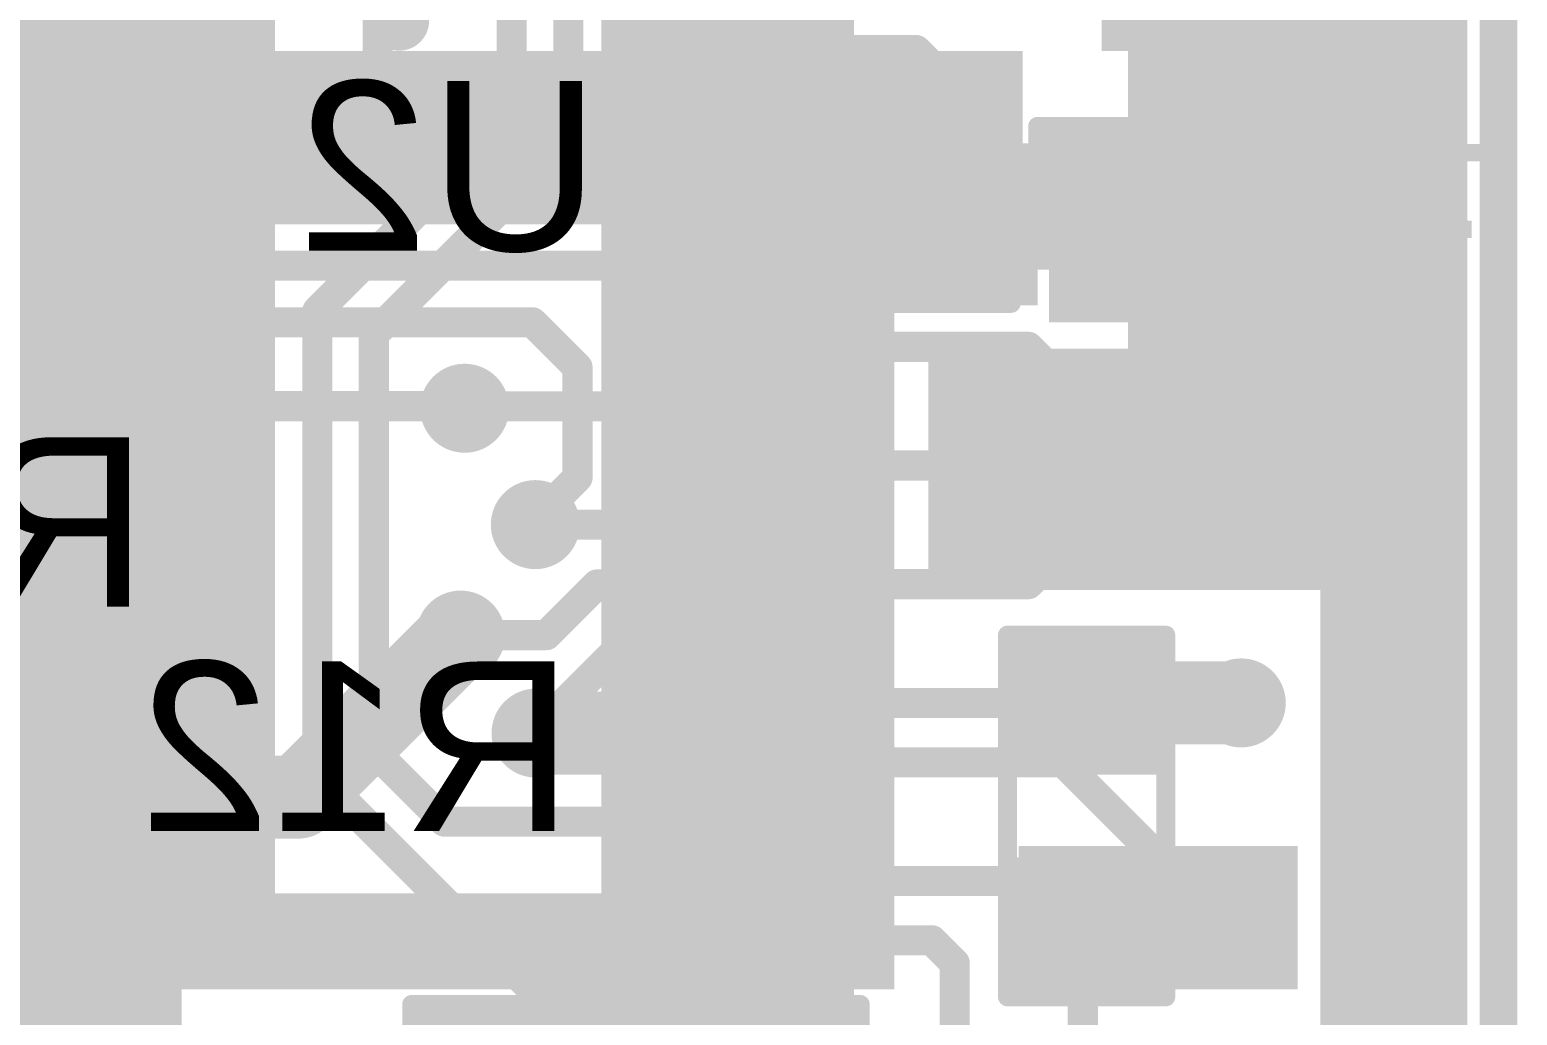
# Model space of a CAD drawing. Header units: millimetres. Extents: x -0.33 to 1.44, y -0.21 to 1.57.
# Drawn here: x 1.0357 to 1.4302, y 0.4851 to 0.7466 of the extents above; entities that cross this region are included whole.
import ezdxf

# ---------------------------------------------------------------- set-up
doc = ezdxf.new("R2010")
doc.units = ezdxf.units.MM
doc.header["$MEASUREMENT"] = 0
for name, color, linetype in [('BottomLayer', 5, 'Continuous'), ('BottomOverlay', 54, 'Continuous'), ('BottomPaste', 16, 'Continuous'), ('BottomSolder', 6, 'Continuous'), ('Mechanical2', 216, 'Continuous'), ('TopLayer', 1, 'Continuous'), ('TopOverlay', 2, 'Continuous'), ('TopPaste', 8, 'Continuous'), ('TopSolder', 216, 'Continuous'), ('ViaHoleLayer', 16, 'Continuous')]:
    doc.layers.add(name, color=color, linetype=linetype)
doc.styles.add('Arial', font='', dxfattribs={"height": 0.2})
doc.styles.get('Arial').set_extended_font_data('Arial')

# ---------------------------------------------------------------- blocks, each defined once
blk = doc.blocks.new('LAN9255_ZMX019_3')
at = {"layer": 'TopLayer'}
for points in [[(-0.17913385, -0.17913375), (-0.17913385, 0.17913395), (0.17913385, 0.17913395), (0.17913385, -0.17913375)], [(-0.2007874, -0.33267705), (-0.2007874, -0.27362195), (-0.1929134, -0.27362195), (-0.1929134, -0.33267705)], [(-0.1850394, -0.33267705), (-0.1850394, -0.27362195), (-0.1771654, -0.27362195), (-0.1771654, -0.33267705)], [(-0.1692913, -0.33267705), (-0.1692913, -0.27362195), (-0.1614173, -0.27362195), (-0.1614173, -0.33267705)], [(-0.1535433, -0.33267705), (-0.1535433, -0.27362195), (-0.1456693, -0.27362195), (-0.1456693, -0.33267705)], [(-0.1377953, -0.33267705), (-0.1377953, -0.27362195), (-0.1299213, -0.27362195), (-0.1299213, -0.33267705)], [(-0.1220473, -0.33267705), (-0.1220473, -0.27362195), (-0.1141733, -0.27362195), (-0.1141733, -0.33267705)], [(-0.1062992, -0.33267705), (-0.1062992, -0.27362195), (-0.0984252, -0.27362195), (-0.0984252, -0.33267705)], [(-0.0905512, -0.33267705), (-0.0905512, -0.27362195), (-0.0826772, -0.27362195), (-0.0826772, -0.33267705)], [(-0.0748031, -0.33267705), (-0.0748031, -0.27362195), (-0.0669291, -0.27362195), (-0.0669291, -0.33267705)], [(-0.0590551, -0.33267705), (-0.0590551, -0.27362195), (-0.0511811, -0.27362195), (-0.0511811, -0.33267705)], [(-0.0433071, -0.33267705), (-0.0433071, -0.27362195), (-0.0354331, -0.27362195), (-0.0354331, -0.33267705)], [(-0.0275591, -0.33267705), (-0.0275591, -0.27362195), (-0.0196851, -0.27362195), (-0.0196851, -0.33267705)], [(-0.011811, -0.33267705), (-0.011811, -0.27362195), (-0.003936999999999999, -0.27362195), (-0.003937000000000001, -0.33267705)], [(0.003936999999999999, -0.33267705), (0.003937000000000001, -0.27362195), (0.011811, -0.27362195), (0.011811, -0.33267705)], [(0.019685, -0.33267705), (0.019685, -0.27362195), (0.027559, -0.27362195), (0.027559, -0.33267705)], [(0.0354331, -0.33267705), (0.0354331, -0.27362195), (0.0433071, -0.27362195), (0.0433071, -0.33267705)], [(0.0511811, -0.33267705), (0.0511811, -0.27362195), (0.0590551, -0.27362195), (0.0590551, -0.33267705)]]:
    blk.add_hatch(color=1, dxfattribs=at).paths.add_polyline_path(points)
at = {"layer": 'TopPaste'}
for points in [[(-0.17913385, -0.17913375), (-0.17913385, 0.17913395), (0.17913385, 0.17913395), (0.17913385, -0.17913375)], [(-0.2007874, -0.33267705), (-0.2007874, -0.27362195), (-0.1929134, -0.27362195), (-0.1929134, -0.33267705)], [(-0.1850394, -0.33267705), (-0.1850394, -0.27362195), (-0.1771654, -0.27362195), (-0.1771654, -0.33267705)], [(-0.1692913, -0.33267705), (-0.1692913, -0.27362195), (-0.1614173, -0.27362195), (-0.1614173, -0.33267705)], [(-0.1535433, -0.33267705), (-0.1535433, -0.27362195), (-0.1456693, -0.27362195), (-0.1456693, -0.33267705)], [(-0.1377953, -0.33267705), (-0.1377953, -0.27362195), (-0.1299213, -0.27362195), (-0.1299213, -0.33267705)], [(-0.1220473, -0.33267705), (-0.1220473, -0.27362195), (-0.1141733, -0.27362195), (-0.1141733, -0.33267705)], [(-0.1062992, -0.33267705), (-0.1062992, -0.27362195), (-0.0984252, -0.27362195), (-0.0984252, -0.33267705)], [(-0.0905512, -0.33267705), (-0.0905512, -0.27362195), (-0.0826772, -0.27362195), (-0.0826772, -0.33267705)], [(-0.0748031, -0.33267705), (-0.0748031, -0.27362195), (-0.0669291, -0.27362195), (-0.0669291, -0.33267705)], [(-0.0590551, -0.33267705), (-0.0590551, -0.27362195), (-0.0511811, -0.27362195), (-0.0511811, -0.33267705)], [(-0.0433071, -0.33267705), (-0.0433071, -0.27362195), (-0.0354331, -0.27362195), (-0.0354331, -0.33267705)], [(-0.0275591, -0.33267705), (-0.0275591, -0.27362195), (-0.0196851, -0.27362195), (-0.0196851, -0.33267705)], [(-0.011811, -0.33267705), (-0.011811, -0.27362195), (-0.003936999999999999, -0.27362195), (-0.003937000000000001, -0.33267705)], [(0.003936999999999999, -0.33267705), (0.003937000000000001, -0.27362195), (0.011811, -0.27362195), (0.011811, -0.33267705)], [(0.019685, -0.33267705), (0.019685, -0.27362195), (0.027559, -0.27362195), (0.027559, -0.33267705)], [(0.0354331, -0.33267705), (0.0354331, -0.27362195), (0.0433071, -0.27362195), (0.0433071, -0.33267705)], [(0.0511811, -0.33267705), (0.0511811, -0.27362195), (0.0590551, -0.27362195), (0.0590551, -0.33267705)]]:
    blk.add_hatch(color=8, dxfattribs=at).paths.add_polyline_path(points)
at = {"layer": 'TopSolder'}
for points in [[(-0.18313385, -0.18313375), (-0.18313385, 0.18313395), (0.18313385, 0.18313395), (0.18313385, -0.18313375)], [(-0.2047874, -0.33667705), (-0.2047874, -0.26962195), (-0.1889134, -0.26962195), (-0.1889134, -0.33667705)], [(-0.1890394, -0.33667705), (-0.1890394, -0.26962195), (-0.1731654, -0.26962195), (-0.1731654, -0.33667705)], [(-0.1732913, -0.33667705), (-0.1732913, -0.26962195), (-0.1574173, -0.26962195), (-0.1574173, -0.33667705)], [(-0.1575433, -0.33667705), (-0.1575433, -0.26962195), (-0.1416693, -0.26962195), (-0.1416693, -0.33667705)], [(-0.1417953, -0.33667705), (-0.1417953, -0.26962195), (-0.1259213, -0.26962195), (-0.1259213, -0.33667705)], [(-0.1260473, -0.33667705), (-0.1260473, -0.26962195), (-0.1101733, -0.26962195), (-0.1101733, -0.33667705)], [(-0.1102992, -0.33667705), (-0.1102992, -0.26962195), (-0.0944252, -0.26962195), (-0.0944252, -0.33667705)], [(-0.0945512, -0.33667705), (-0.0945512, -0.26962195), (-0.0786772, -0.26962195), (-0.0786772, -0.33667705)], [(-0.0788031, -0.33667705), (-0.0788031, -0.26962195), (-0.0629291, -0.26962195), (-0.0629291, -0.33667705)], [(-0.0630551, -0.33667705), (-0.0630551, -0.26962195), (-0.0471811, -0.26962195), (-0.0471811, -0.33667705)], [(-0.0473071, -0.33667705), (-0.0473071, -0.26962195), (-0.0314331, -0.26962195), (-0.0314331, -0.33667705)], [(-0.0315591, -0.33667705), (-0.0315591, -0.26962195), (-0.0156851, -0.26962195), (-0.0156851, -0.33667705)], [(-0.015811, -0.33667705), (-0.015811, -0.26962195), (6.300000000000145e-05, -0.26962195), (6.299999999999855e-05, -0.33667705)], [(-6.300000000000145e-05, -0.33667705), (-6.299999999999855e-05, -0.26962195), (0.015811, -0.26962195), (0.015811, -0.33667705)], [(0.015685, -0.33667705), (0.015685, -0.26962195), (0.031559, -0.26962195), (0.031559, -0.33667705)], [(0.0314331, -0.33667705), (0.0314331, -0.26962195), (0.0473071, -0.26962195), (0.0473071, -0.33667705)], [(0.0471811, -0.33667705), (0.0471811, -0.26962195), (0.0630551, -0.26962195), (0.0630551, -0.33667705)]]:
    blk.add_hatch(color=216, dxfattribs=at).paths.add_polyline_path(points)
blk = doc.blocks.new('CAT24C256WI_GT3_B_17')
at = {"layer": 'BottomLayer'}
for points in [[(-0.1372047, 0.0872047), (-0.0753937, 0.0872047), (-0.0753937, 0.0627953), (-0.1372047, 0.0627953)], [(0.0753937, 0.0872047), (0.1372047, 0.0872047), (0.1372047, 0.0627953), (0.0753937, 0.0627953)], [(-0.1372047, 0.0372047), (-0.0753937, 0.0372047), (-0.0753937, 0.0127953), (-0.1372047, 0.0127953)], [(0.0753937, 0.0372047), (0.1372047, 0.0372047), (0.1372047, 0.0127953), (0.0753937, 0.0127953)], [(-0.1372047, -0.0127953), (-0.0753937, -0.0127953), (-0.0753937, -0.0372047), (-0.1372047, -0.0372047)], [(0.0753937, -0.0127953), (0.1372047, -0.0127953), (0.1372047, -0.0372047), (0.0753937, -0.0372047)], [(-0.1372047, -0.0627953), (-0.0753937, -0.0627953), (-0.0753937, -0.0872047), (-0.1372047, -0.0872047)], [(0.0753937, -0.0627953), (0.1372047, -0.0627953), (0.1372047, -0.0872047), (0.0753937, -0.0872047)]]:
    blk.add_hatch(color=5, dxfattribs=at).paths.add_polyline_path(points)
at = {"layer": 'BottomPaste'}
for points in [[(-0.1372047, 0.0872047), (-0.0753937, 0.0872047), (-0.0753937, 0.0627953), (-0.1372047, 0.0627953)], [(0.0753937, 0.0872047), (0.1372047, 0.0872047), (0.1372047, 0.0627953), (0.0753937, 0.0627953)], [(-0.1372047, 0.0372047), (-0.0753937, 0.0372047), (-0.0753937, 0.0127953), (-0.1372047, 0.0127953)], [(0.0753937, 0.0372047), (0.1372047, 0.0372047), (0.1372047, 0.0127953), (0.0753937, 0.0127953)], [(-0.1372047, -0.0127953), (-0.0753937, -0.0127953), (-0.0753937, -0.0372047), (-0.1372047, -0.0372047)], [(0.0753937, -0.0127953), (0.1372047, -0.0127953), (0.1372047, -0.0372047), (0.0753937, -0.0372047)], [(-0.1372047, -0.0627953), (-0.0753937, -0.0627953), (-0.0753937, -0.0872047), (-0.1372047, -0.0872047)], [(0.0753937, -0.0627953), (0.1372047, -0.0627953), (0.1372047, -0.0872047), (0.0753937, -0.0872047)]]:
    blk.add_hatch(color=16, dxfattribs=at).paths.add_polyline_path(points)
at = {"layer": 'BottomSolder'}
for points in [[(-0.1412047, 0.0912047), (-0.0713937, 0.0912047), (-0.0713937, 0.0587953), (-0.1412047, 0.0587953)], [(0.0713937, 0.0912047), (0.1412047, 0.0912047), (0.1412047, 0.0587953), (0.0713937, 0.0587953)], [(-0.1412047, 0.0412047), (-0.0713937, 0.0412047), (-0.0713937, 0.0087953), (-0.1412047, 0.0087953)], [(0.0713937, 0.0412047), (0.1412047, 0.0412047), (0.1412047, 0.0087953), (0.0713937, 0.0087953)], [(-0.1412047, -0.0087953), (-0.0713937, -0.0087953), (-0.0713937, -0.0412047), (-0.1412047, -0.0412047)], [(0.0713937, -0.0087953), (0.1412047, -0.0087953), (0.1412047, -0.0412047), (0.0713937, -0.0412047)], [(-0.1412047, -0.0587953), (-0.0713937, -0.0587953), (-0.0713937, -0.0912047), (-0.1412047, -0.0912047)], [(0.0713937, -0.0587953), (0.1412047, -0.0587953), (0.1412047, -0.0912047), (0.0713937, -0.0912047)]]:
    blk.add_hatch(color=6, dxfattribs=at).paths.add_polyline_path(points)
at = {"layer": 'BottomOverlay', "const_width": 0.005}
for points in [[(-0.074, 0.096), (0.073, 0.096)], [(-0.074, -0.096), (0.073, -0.096)]]:
    blk.add_lwpolyline(points, dxfattribs=at)
at = {"layer": 'BottomOverlay'}
for points, const_width in [([(-0.07525, 0.096, 1), (-0.07275, 0.096, 1)], 0.0025), ([(0.07175, 0.096, 1), (0.07425, 0.096, 1)], 0.0025), ([(-0.11, -0.1, 1), (-0.118, -0.1, 1)], 0.007874), ([(-0.07525, -0.096, 1), (-0.07275, -0.096, 1)], 0.0025), ([(0.07175, -0.096, 1), (0.07425, -0.096, 1)], 0.0025), ([(-0.1199685, -0.1, 1), (-0.1160315, -0.1, 1)], 0.003937), ([(-0.1119685, -0.1, 1), (-0.1080315, -0.1, 1)], 0.003937)]:
    blk.add_lwpolyline(points, format="xyb", close=True, dxfattribs=dict(at, const_width=const_width))
blk = doc.blocks.new('R__0603_B_33')
at = {"layer": 'BottomLayer'}
for points in [[(-0.045, -0.0175), (-0.045, 0.0175), (-0.015, 0.0175), (-0.015, -0.0175)], [(0.015, -0.0175), (0.015, 0.0175), (0.045, 0.0175), (0.045, -0.0175)]]:
    blk.add_hatch(color=5, dxfattribs=at).paths.add_polyline_path(points)
at = {"layer": 'BottomPaste'}
for points in [[(-0.045, -0.0175), (-0.045, 0.0175), (-0.015, 0.0175), (-0.015, -0.0175)], [(0.015, -0.0175), (0.015, 0.0175), (0.045, 0.0175), (0.045, -0.0175)]]:
    blk.add_hatch(color=16, dxfattribs=at).paths.add_polyline_path(points)
at = {"layer": 'BottomSolder'}
for points in [[(-0.049, -0.0215), (-0.049, 0.0215), (-0.011, 0.0215), (-0.011, -0.0215)], [(0.011, -0.0215), (0.011, 0.0215), (0.049, 0.0215), (0.049, -0.0215)]]:
    blk.add_hatch(color=6, dxfattribs=at).paths.add_polyline_path(points)
at = {"layer": 'BottomOverlay', "const_width": 0.005}
for points in [[(0.048, 0.021), (-0.048, 0.021)], [(-0.048, -0.021), (-0.048, 0.021)], [(0.048, -0.021), (0.048, 0.021)], [(0.048, -0.021), (-0.048, -0.021)]]:
    blk.add_lwpolyline(points, dxfattribs=at)
at = {"layer": 'BottomOverlay', "const_width": 0.0025}
for points in [[(-0.04925, 0.021, 1), (-0.04675, 0.021, 1)], [(-0.04925, 0.021, 1), (-0.04675, 0.021, 1)], [(0.04675, 0.021, 1), (0.04925, 0.021, 1)], [(0.04675, 0.021, 1), (0.04925, 0.021, 1)], [(-0.04925, -0.021, 1), (-0.04675, -0.021, 1)], [(-0.04925, -0.021, 1), (-0.04675, -0.021, 1)], [(0.04675, -0.021, 1), (0.04925, -0.021, 1)], [(0.04675, -0.021, 1), (0.04925, -0.021, 1)]]:
    blk.add_lwpolyline(points, format="xyb", close=True, dxfattribs=at)
blk = doc.blocks.new('R__0603_B_34')
at = {"layer": 'BottomLayer'}
for points in [[(-0.045, -0.0175), (-0.045, 0.0175), (-0.015, 0.0175), (-0.015, -0.0175)], [(0.015, -0.0175), (0.015, 0.0175), (0.045, 0.0175), (0.045, -0.0175)]]:
    blk.add_hatch(color=5, dxfattribs=at).paths.add_polyline_path(points)
at = {"layer": 'BottomPaste'}
for points in [[(-0.045, -0.0175), (-0.045, 0.0175), (-0.015, 0.0175), (-0.015, -0.0175)], [(0.015, -0.0175), (0.015, 0.0175), (0.045, 0.0175), (0.045, -0.0175)]]:
    blk.add_hatch(color=16, dxfattribs=at).paths.add_polyline_path(points)
at = {"layer": 'BottomSolder'}
for points in [[(-0.049, -0.0215), (-0.049, 0.0215), (-0.011, 0.0215), (-0.011, -0.0215)], [(0.011, -0.0215), (0.011, 0.0215), (0.049, 0.0215), (0.049, -0.0215)]]:
    blk.add_hatch(color=6, dxfattribs=at).paths.add_polyline_path(points)
at = {"layer": 'BottomOverlay', "const_width": 0.005}
for points in [[(0.048, 0.021), (-0.048, 0.021)], [(-0.048, -0.021), (-0.048, 0.021)], [(0.048, -0.021), (0.048, 0.021)], [(0.048, -0.021), (-0.048, -0.021)]]:
    blk.add_lwpolyline(points, dxfattribs=at)
at = {"layer": 'BottomOverlay', "const_width": 0.0025}
for points in [[(-0.04925, 0.021, 1), (-0.04675, 0.021, 1)], [(-0.04925, 0.021, 1), (-0.04675, 0.021, 1)], [(0.04675, 0.021, 1), (0.04925, 0.021, 1)], [(0.04675, 0.021, 1), (0.04925, 0.021, 1)], [(-0.04925, -0.021, 1), (-0.04675, -0.021, 1)], [(-0.04925, -0.021, 1), (-0.04675, -0.021, 1)], [(0.04675, -0.021, 1), (0.04925, -0.021, 1)], [(0.04675, -0.021, 1), (0.04925, -0.021, 1)]]:
    blk.add_lwpolyline(points, format="xyb", close=True, dxfattribs=at)
blk = doc.blocks.new('C__0603_63')
at = {"layer": 'TopLayer'}
for points in [[(-0.015, 0.0175), (-0.015, -0.0175), (-0.045, -0.0175), (-0.045, 0.0175)], [(0.045, 0.0175), (0.045, -0.0175), (0.015, -0.0175), (0.015, 0.0175)]]:
    blk.add_hatch(color=1, dxfattribs=at).paths.add_polyline_path(points)
at = {"layer": 'TopPaste'}
for points in [[(-0.015, 0.0175), (-0.015, -0.0175), (-0.045, -0.0175), (-0.045, 0.0175)], [(0.045, 0.0175), (0.045, -0.0175), (0.015, -0.0175), (0.015, 0.0175)]]:
    blk.add_hatch(color=8, dxfattribs=at).paths.add_polyline_path(points)
at = {"layer": 'TopSolder'}
for points in [[(-0.011, 0.0215), (-0.011, -0.0215), (-0.049, -0.0215), (-0.049, 0.0215)], [(0.049, 0.0215), (0.049, -0.0215), (0.011, -0.0215), (0.011, 0.0215)]]:
    blk.add_hatch(color=216, dxfattribs=at).paths.add_polyline_path(points)
at = {"layer": 'TopOverlay', "const_width": 0.005}
for points in [[(-0.049, -0.021), (-0.049, 0.021)], [(-0.049, 0.021), (-0.018, 0.021)], [(0.018, 0.021), (0.049, 0.021)], [(0.049, -0.021), (0.049, 0.021)], [(-0.049, -0.021), (-0.018, -0.021)], [(0.018, -0.021), (0.049, -0.021)]]:
    blk.add_lwpolyline(points, dxfattribs=at)
at = {"layer": 'TopOverlay', "const_width": 0.0025}
for points in [[(-0.05025, 0.021, 1), (-0.04775, 0.021, 1)], [(-0.05025, 0.021, 1), (-0.04775, 0.021, 1)], [(-0.01925, 0.021, 1), (-0.01675, 0.021, 1)], [(0.01675, 0.021, 1), (0.01925, 0.021, 1)], [(0.04775, 0.021, 1), (0.05025, 0.021, 1)], [(0.04775, 0.021, 1), (0.05025, 0.021, 1)], [(-0.05025, -0.021, 1), (-0.04775, -0.021, 1)], [(-0.05025, -0.021, 1), (-0.04775, -0.021, 1)], [(-0.01925, -0.021, 1), (-0.01675, -0.021, 1)], [(0.01675, -0.021, 1), (0.01925, -0.021, 1)], [(0.04775, -0.021, 1), (0.05025, -0.021, 1)], [(0.04775, -0.021, 1), (0.05025, -0.021, 1)]]:
    blk.add_lwpolyline(points, format="xyb", close=True, dxfattribs=at)
blk = doc.blocks.new('C__0805_B_70')
at = {"layer": 'BottomLayer'}
for points in [[(-0.06, 0.03), (-0.02, 0.03), (-0.02, -0.03), (-0.06, -0.03)], [(0.02, 0.03), (0.06, 0.03), (0.06, -0.03), (0.02, -0.03)]]:
    blk.add_hatch(color=5, dxfattribs=at).paths.add_polyline_path(points)
at = {"layer": 'BottomPaste'}
for points in [[(-0.06, 0.03), (-0.02, 0.03), (-0.02, -0.03), (-0.06, -0.03)], [(0.02, 0.03), (0.06, 0.03), (0.06, -0.03), (0.02, -0.03)]]:
    blk.add_hatch(color=16, dxfattribs=at).paths.add_polyline_path(points)
at = {"layer": 'BottomSolder'}
for points in [[(-0.064, 0.034), (-0.016, 0.034), (-0.016, -0.034), (-0.064, -0.034)], [(0.016, 0.034), (0.064, 0.034), (0.064, -0.034), (0.016, -0.034)]]:
    blk.add_hatch(color=6, dxfattribs=at).paths.add_polyline_path(points)
at = {"layer": 'BottomOverlay', "const_width": 0.005}
for points in [[(-0.064, -0.034), (-0.064, 0.034)], [(-0.024, 0.034), (-0.064, 0.034)], [(0.064, 0.034), (0.024, 0.034)], [(0.064, -0.034), (0.064, 0.034)], [(-0.024, -0.034), (-0.064, -0.034)], [(0.064, -0.034), (0.024, -0.034)]]:
    blk.add_lwpolyline(points, dxfattribs=at)
at = {"layer": 'BottomOverlay', "const_width": 0.0025}
for points in [[(-0.06525, 0.034, 1), (-0.06275, 0.034, 1)], [(-0.06525, 0.034, 1), (-0.06275, 0.034, 1)], [(-0.02525, 0.034, 1), (-0.02275, 0.034, 1)], [(0.02275, 0.034, 1), (0.02525, 0.034, 1)], [(0.06275, 0.034, 1), (0.06525, 0.034, 1)], [(0.06275, 0.034, 1), (0.06525, 0.034, 1)], [(-0.06525, -0.034, 1), (-0.06275, -0.034, 1)], [(-0.06525, -0.034, 1), (-0.06275, -0.034, 1)], [(-0.02525, -0.034, 1), (-0.02275, -0.034, 1)], [(0.02275, -0.034, 1), (0.02525, -0.034, 1)], [(0.06275, -0.034, 1), (0.06525, -0.034, 1)], [(0.06275, -0.034, 1), (0.06525, -0.034, 1)]]:
    blk.add_lwpolyline(points, format="xyb", close=True, dxfattribs=at)
blk = doc.blocks.new('C__0603_B_71')
at = {"layer": 'BottomLayer'}
for points in [[(-0.045, -0.0175), (-0.045, 0.0175), (-0.015, 0.0175), (-0.015, -0.0175)], [(0.015, -0.0175), (0.015, 0.0175), (0.045, 0.0175), (0.045, -0.0175)]]:
    blk.add_hatch(color=5, dxfattribs=at).paths.add_polyline_path(points)
at = {"layer": 'BottomPaste'}
for points in [[(-0.045, -0.0175), (-0.045, 0.0175), (-0.015, 0.0175), (-0.015, -0.0175)], [(0.015, -0.0175), (0.015, 0.0175), (0.045, 0.0175), (0.045, -0.0175)]]:
    blk.add_hatch(color=16, dxfattribs=at).paths.add_polyline_path(points)
at = {"layer": 'BottomSolder'}
for points in [[(-0.049, -0.0215), (-0.049, 0.0215), (-0.011, 0.0215), (-0.011, -0.0215)], [(0.011, -0.0215), (0.011, 0.0215), (0.049, 0.0215), (0.049, -0.0215)]]:
    blk.add_hatch(color=6, dxfattribs=at).paths.add_polyline_path(points)
at = {"layer": 'BottomOverlay', "const_width": 0.005}
for points in [[(-0.018, 0.021), (-0.049, 0.021)], [(-0.049, -0.021), (-0.049, 0.021)], [(0.049, 0.021), (0.018, 0.021)], [(0.049, -0.021), (0.049, 0.021)], [(-0.018, -0.021), (-0.049, -0.021)], [(0.049, -0.021), (0.018, -0.021)]]:
    blk.add_lwpolyline(points, dxfattribs=at)
at = {"layer": 'BottomOverlay', "const_width": 0.0025}
for points in [[(-0.05025, 0.021, 1), (-0.04775, 0.021, 1)], [(-0.05025, 0.021, 1), (-0.04775, 0.021, 1)], [(-0.01925, 0.021, 1), (-0.01675, 0.021, 1)], [(0.01675, 0.021, 1), (0.01925, 0.021, 1)], [(0.04775, 0.021, 1), (0.05025, 0.021, 1)], [(0.04775, 0.021, 1), (0.05025, 0.021, 1)], [(-0.05025, -0.021, 1), (-0.04775, -0.021, 1)], [(-0.05025, -0.021, 1), (-0.04775, -0.021, 1)], [(-0.01925, -0.021, 1), (-0.01675, -0.021, 1)], [(0.01675, -0.021, 1), (0.01925, -0.021, 1)], [(0.04775, -0.021, 1), (0.05025, -0.021, 1)], [(0.04775, -0.021, 1), (0.05025, -0.021, 1)]]:
    blk.add_lwpolyline(points, format="xyb", close=True, dxfattribs=at)
blk = doc.blocks.new('C__0603_B_78')
at = {"layer": 'BottomLayer'}
for points in [[(-0.045, -0.0175), (-0.045, 0.0175), (-0.015, 0.0175), (-0.015, -0.0175)], [(0.015, -0.0175), (0.015, 0.0175), (0.045, 0.0175), (0.045, -0.0175)]]:
    blk.add_hatch(color=5, dxfattribs=at).paths.add_polyline_path(points)
at = {"layer": 'BottomPaste'}
for points in [[(-0.045, -0.0175), (-0.045, 0.0175), (-0.015, 0.0175), (-0.015, -0.0175)], [(0.015, -0.0175), (0.015, 0.0175), (0.045, 0.0175), (0.045, -0.0175)]]:
    blk.add_hatch(color=16, dxfattribs=at).paths.add_polyline_path(points)
at = {"layer": 'BottomSolder'}
for points in [[(-0.049, -0.0215), (-0.049, 0.0215), (-0.011, 0.0215), (-0.011, -0.0215)], [(0.011, -0.0215), (0.011, 0.0215), (0.049, 0.0215), (0.049, -0.0215)]]:
    blk.add_hatch(color=6, dxfattribs=at).paths.add_polyline_path(points)
at = {"layer": 'BottomOverlay', "const_width": 0.005}
for points in [[(-0.049, 0.021), (-0.049, -0.021)], [(-0.049, 0.021), (-0.018, 0.021)], [(0.018, 0.021), (0.049, 0.021)], [(0.049, 0.021), (0.049, -0.021)], [(-0.049, -0.021), (-0.018, -0.021)], [(0.018, -0.021), (0.049, -0.021)]]:
    blk.add_lwpolyline(points, dxfattribs=at)
at = {"layer": 'BottomOverlay', "const_width": 0.0025}
for points in [[(-0.05025, 0.021, 1), (-0.04775, 0.021, 1)], [(-0.05025, 0.021, 1), (-0.04775, 0.021, 1)], [(-0.01925, 0.021, 1), (-0.01675, 0.021, 1)], [(0.01675, 0.021, 1), (0.01925, 0.021, 1)], [(0.04775, 0.021, 1), (0.05025, 0.021, 1)], [(0.04775, 0.021, 1), (0.05025, 0.021, 1)], [(-0.05025, -0.021, 1), (-0.04775, -0.021, 1)], [(-0.05025, -0.021, 1), (-0.04775, -0.021, 1)], [(-0.01925, -0.021, 1), (-0.01675, -0.021, 1)], [(0.01675, -0.021, 1), (0.01925, -0.021, 1)], [(0.04775, -0.021, 1), (0.05025, -0.021, 1)], [(0.04775, -0.021, 1), (0.05025, -0.021, 1)]]:
    blk.add_lwpolyline(points, format="xyb", close=True, dxfattribs=at)

msp = doc.modelspace()

# ---------------------------------------------------------------- hatches: boundary and pattern name
at = {"layer": 'BottomLayer'}
for points in [[(0.8265002, 0.713), (1.059, 0.713), (1.059, 0.792), (0.8265002, 0.792)], [(1.32, 0.741), (1.417, 0.741), (1.417, 0.786), (1.32, 0.786)], [(1.38, 0.184), (1.417, 0.184), (1.417, 0.754), (1.38, 0.754)], [(0.8265002, 0.695), (1.299, 0.695), (1.299, 0.741), (0.8265002, 0.741)], [(1.306, 0.669), (1.37, 0.669), (1.37, 0.717), (1.306, 0.717)], [(1.2373738, 0.503472), (1.265, 0.503472), (1.265, 0.697), (1.2373738, 0.697)], [(1.274, 0.598), (1.393, 0.598), (1.393, 0.662), (1.274, 0.662)], [(1.298, 0.492), (1.372, 0.492), (1.372, 0.53), (1.298, 0.53)], [(0.937, 0.492), (1.265, 0.492), (1.265, 0.517528), (0.937, 0.517528)], [(0.937, 0.402), (1.076, 0.402), (1.076, 0.507), (0.937, 0.507)]]:
    msp.add_hatch(color=5, dxfattribs=at).paths.add_polyline_path(points)
h = msp.add_hatch(color=5, dxfattribs=at)
edge = h.paths.add_edge_path()
edge.add_arc((1.128, 0.727), 0.011811, 0, 360)
h = msp.add_hatch(color=5, dxfattribs=at)
edge = h.paths.add_edge_path()
edge.add_arc((1.284, 0.728), 0.011811, 0, 360)
h = msp.add_hatch(color=5, dxfattribs=at)
edge = h.paths.add_edge_path()
edge.add_arc((1.348, 0.683), 0.011811, 0, 360)
h = msp.add_hatch(color=5, dxfattribs=at)
edge = h.paths.add_edge_path()
edge.add_arc((1.151063, 0.646189), 0.011811, 0, 360)
h = msp.add_hatch(color=5, dxfattribs=at)
edge = h.paths.add_edge_path()
edge.add_arc((1.292, 0.631), 0.011811, 0, 360)
h = msp.add_hatch(color=5, dxfattribs=at)
edge = h.paths.add_edge_path()
edge.add_arc((1.169811, 0.615315), 0.011811, 0, 360)
h = msp.add_hatch(color=5, dxfattribs=at)
edge = h.paths.add_edge_path()
edge.add_arc((1.15, 0.586), 0.011811, 0, 360)
h = msp.add_hatch(color=5, dxfattribs=at)
edge = h.paths.add_edge_path()
edge.add_arc((1.3569922, 0.5680078), 0.011811, 0, 360)
h = msp.add_hatch(color=5, dxfattribs=at)
edge = h.paths.add_edge_path()
edge.add_arc((1.17, 0.56), 0.011811, 0, 360)
h = msp.add_hatch(color=5, dxfattribs=at)
edge = h.paths.add_edge_path()
edge.add_arc((1.3569922, 0.505), 0.011811, 0, 360)
at = {"layer": 'TopLayer'}
for points in [[(1.327, 0.632), (1.413, 0.632), (1.413, 0.783), (1.327, 0.783)], [(1.327, 0.632), (1.372, 0.632), (1.372, 0.76), (1.327, 0.76)], [(1.378, 0.281), (1.412, 0.281), (1.412, 0.672), (1.378, 0.672)]]:
    msp.add_hatch(color=1, dxfattribs=at).paths.add_polyline_path(points)
h = msp.add_hatch(color=1, dxfattribs=at)
edge = h.paths.add_edge_path()
edge.add_arc((1.128, 0.727), 0.011811, 0, 360)
h = msp.add_hatch(color=1, dxfattribs=at)
edge = h.paths.add_edge_path()
edge.add_arc((1.284, 0.728), 0.011811, 0, 360)
h = msp.add_hatch(color=1, dxfattribs=at)
edge = h.paths.add_edge_path()
edge.add_arc((1.348, 0.683), 0.011811, 0, 360)
h = msp.add_hatch(color=1, dxfattribs=at)
edge = h.paths.add_edge_path()
edge.add_arc((1.151063, 0.646189), 0.011811, 0, 360)
h = msp.add_hatch(color=1, dxfattribs=at)
edge = h.paths.add_edge_path()
edge.add_arc((1.292, 0.631), 0.011811, 0, 360)
h = msp.add_hatch(color=1, dxfattribs=at)
edge = h.paths.add_edge_path()
edge.add_arc((1.169811, 0.615315), 0.011811, 0, 360)
h = msp.add_hatch(color=1, dxfattribs=at)
edge = h.paths.add_edge_path()
edge.add_arc((1.15, 0.586), 0.011811, 0, 360)
h = msp.add_hatch(color=1, dxfattribs=at)
edge = h.paths.add_edge_path()
edge.add_arc((1.3569922, 0.5680078), 0.011811, 0, 360)
h = msp.add_hatch(color=1, dxfattribs=at)
edge = h.paths.add_edge_path()
edge.add_arc((1.17, 0.56), 0.011811, 0, 360)
h = msp.add_hatch(color=1, dxfattribs=at)
edge = h.paths.add_edge_path()
edge.add_arc((1.3569922, 0.505), 0.011811, 0, 360)
at = {"layer": 'ViaHoleLayer'}
h = msp.add_hatch(color=16, dxfattribs=at)
edge = h.paths.add_edge_path()
edge.add_arc((1.284, 0.728), 0.0059055, 0, 360)
h = msp.add_hatch(color=16, dxfattribs=at)
edge = h.paths.add_edge_path()
edge.add_arc((1.128, 0.727), 0.0059055, 0, 360)
h = msp.add_hatch(color=16, dxfattribs=at)
edge = h.paths.add_edge_path()
edge.add_arc((1.348, 0.683), 0.0059055, 0, 360)
h = msp.add_hatch(color=16, dxfattribs=at)
edge = h.paths.add_edge_path()
edge.add_arc((1.151063, 0.646189), 0.0059055, 0, 360)
h = msp.add_hatch(color=16, dxfattribs=at)
edge = h.paths.add_edge_path()
edge.add_arc((1.292, 0.631), 0.0059055, 0, 360)
h = msp.add_hatch(color=16, dxfattribs=at)
edge = h.paths.add_edge_path()
edge.add_arc((1.169811, 0.615315), 0.0059055, 0, 360)
h = msp.add_hatch(color=16, dxfattribs=at)
edge = h.paths.add_edge_path()
edge.add_arc((1.15, 0.586), 0.0059055, 0, 360)
h = msp.add_hatch(color=16, dxfattribs=at)
edge = h.paths.add_edge_path()
edge.add_arc((1.3569922, 0.5680078), 0.0059055, 0, 360)
h = msp.add_hatch(color=16, dxfattribs=at)
edge = h.paths.add_edge_path()
edge.add_arc((1.17, 0.56), 0.0059055, 0, 360)
h = msp.add_hatch(color=16, dxfattribs=at)
edge = h.paths.add_edge_path()
edge.add_arc((1.3569922, 0.505), 0.0059055, 0, 360)

# ---------------------------------------------------------------- linework, layer by layer
at = {"layer": 'BottomLayer'}
for points, const_width in [([(1.232, 0.699), (1.24, 0.707)], 0.008), ([(1.24, 0.707), (1.242, 0.707)], 0.008), ([(0.8219439, 0.684), (1.2043137, 0.684)], 0.008), ([(1.2043137, 0.684), (1.21, 0.6783137)], 0.008), ([(1.21, 0.621), (1.21, 0.6783137)], 0.008), ([(0.9407868, 0.669), (1.169, 0.669)], 0.008), ([(1.169, 0.669), (1.181, 0.657)], 0.008), ([(1.181, 0.6278123), (1.181, 0.657)], 0.008), ([(0.939748, 0.646748), (1.150504, 0.646748)], 0.008), ([(1.150504, 0.646748), (1.151063, 0.646189)], 0.008), ([(1.169811, 0.6166233), (1.181, 0.6278123)], 0.008), ([(1.169811, 0.615315), (1.169811, 0.6166233)], 0.008), ([(1.107, 0.543), (1.15, 0.586)], 0.022), ([(1.316, 0.568), (1.3160039, 0.5680039)], 0.022), ([(1.3160039, 0.5680039), (1.3569883, 0.5680039)], 0.022), ([(1.3569883, 0.5680039), (1.3569922, 0.5680078)], 0.022), ([(1.17, 0.56), (1.211, 0.56)], 0.022), ([(1.211, 0.56), (1.212, 0.559)], 0.008), ([(0.995, 0.543), (1.107, 0.543)], 0.022)]:
    msp.add_lwpolyline(points, dxfattribs=dict(at, const_width=const_width))
for points, const_width in [([(1.238, 0.707, 1), (1.242, 0.707, 1)], 0.004), ([(1.238, 0.707, 1), (1.242, 0.707, 1)], 0.004), ([(1.24, 0.707, 1), (1.244, 0.707, 1)], 0.004), ([(1.23, 0.699, 1), (1.234, 0.699, 1)], 0.004), ([(1.2023137, 0.684, 1), (1.2063137, 0.684, 1)], 0.004), ([(1.2023137, 0.684, 1), (1.2063137, 0.684, 1)], 0.004), ([(1.208, 0.6783137, 1), (1.212, 0.6783137, 1)], 0.004), ([(1.208, 0.6783137, 1), (1.212, 0.6783137, 1)], 0.004), ([(1.167, 0.669, 1), (1.171, 0.669, 1)], 0.004), ([(1.167, 0.669, 1), (1.171, 0.669, 1)], 0.004), ([(1.179, 0.657, 1), (1.183, 0.657, 1)], 0.004), ([(1.179, 0.657, 1), (1.183, 0.657, 1)], 0.004), ([(1.148504, 0.646748, 1), (1.152504, 0.646748, 1)], 0.004), ([(1.148504, 0.646748, 1), (1.152504, 0.646748, 1)], 0.004), ([(1.149063, 0.646189, 1), (1.153063, 0.646189, 1)], 0.004), ([(1.179, 0.6278123, 1), (1.183, 0.6278123, 1)], 0.004), ([(1.179, 0.6278123, 1), (1.183, 0.6278123, 1)], 0.004), ([(1.208, 0.621, 1), (1.212, 0.621, 1)], 0.004), ([(1.167811, 0.6166233, 1), (1.171811, 0.6166233, 1)], 0.004), ([(1.167811, 0.6166233, 1), (1.171811, 0.6166233, 1)], 0.004), ([(1.167811, 0.615315, 1), (1.171811, 0.615315, 1)], 0.004), ([(1.1445, 0.586, 1), (1.1555, 0.586, 1)], 0.011), ([(1.3105, 0.568, 1), (1.3215, 0.568, 1)], 0.011), ([(1.3105039, 0.5680039, 1), (1.3215039, 0.5680039, 1)], 0.011), ([(1.3105039, 0.5680039, 1), (1.3215039, 0.5680039, 1)], 0.011), ([(1.3514883, 0.5680039, 1), (1.3624883, 0.5680039, 1)], 0.011), ([(1.3514883, 0.5680039, 1), (1.3624883, 0.5680039, 1)], 0.011), ([(1.3514922, 0.5680078, 1), (1.3624922, 0.5680078, 1)], 0.011), ([(1.1645, 0.56, 1), (1.1755, 0.56, 1)], 0.011), ([(1.2055, 0.56, 1), (1.2165, 0.56, 1)], 0.011), ([(1.209, 0.56, 1), (1.213, 0.56, 1)], 0.004), ([(1.21, 0.559, 1), (1.214, 0.559, 1)], 0.004), ([(1.1015, 0.543, 1), (1.1125, 0.543, 1)], 0.011), ([(1.1015, 0.543, 1), (1.1125, 0.543, 1)], 0.011)]:
    msp.add_lwpolyline(points, format="xyb", close=True, dxfattribs=dict(at, const_width=const_width))
at = {"layer": 'Mechanical2', "const_width": 0.01}
msp.add_lwpolyline([(1.425196, -0.044804), (1.425196, 1.286732)], dxfattribs=at)
msp.add_lwpolyline([(1.425196, -0.044804), (1.425196, 1.286732)], dxfattribs=at)
at = {"layer": 'TopLayer', "const_width": 0.008}
for points in [[(1.178542, 0.7173288), (1.178542, 0.92094)], [(1.128, 0.727), (1.128, 0.858)], [(1.163542, 0.723542), (1.163542, 0.8436712)], [(1.2247559, 0.7412362), (1.2707638, 0.7412362)], [(1.2707638, 0.7412362), (1.284, 0.728)], [(1.284, 0.695), (1.284, 0.728)], [(1.112, 0.672), (1.163542, 0.723542)], [(1.127, 0.6657868), (1.178542, 0.7173288)], [(1.112, 0.549), (1.112, 0.672)], [(1.127, 0.5552132), (1.127, 0.6657868)], [(1.348, 0.649), (1.348, 0.666)], [(1.2247559, 0.662496), (1.300504, 0.662496)], [(1.300504, 0.662496), (1.316, 0.647)], [(1.316, 0.615), (1.316, 0.647)], [(1.348, 0.649), (1.351, 0.646)], [(1.151063, 0.646189), (1.151559, 0.646685)], [(1.151559, 0.646685), (1.2207559, 0.646685)], [(1.2207559, 0.646685), (1.2208189, 0.646748)], [(1.2247559, 0.631), (1.292, 0.631)], [(1.169811, 0.615315), (1.1698425, 0.6152835)], [(1.1698425, 0.6152835), (1.2247244, 0.6152835)], [(1.2247244, 0.6152835), (1.2247559, 0.615252)], [(1.3005039, 0.5995039), (1.316, 0.615)], [(1.1727556, 0.586), (1.1861965, 0.5994409)], [(1.1861965, 0.5994409), (1.2246929, 0.5994409)], [(1.2246929, 0.5994409), (1.2247559, 0.5995039)], [(1.2247559, 0.5995039), (1.3005039, 0.5995039)], [(1.15, 0.586), (1.1727556, 0.586)], [(1.17, 0.5605529), (1.193203, 0.5837559)], [(1.193203, 0.5837559), (1.2208189, 0.5837559)], [(1.2247559, 0.5680078), (1.3569922, 0.5680078)], [(1.2385354, 0.5680078), (1.3569922, 0.5680078)], [(1.2385354, 0.5680078), (1.3569922, 0.5680078)], [(1.2385354, 0.5680078), (1.3569922, 0.5680078)], [(1.2385354, 0.5680078), (1.3569922, 0.5680078)], [(1.2385354, 0.5680078), (1.3569922, 0.5680078)], [(1.2385354, 0.5680078), (1.3569922, 0.5680078)], [(1.2385354, 0.5680078), (1.3569922, 0.5680078)], [(1.2385354, 0.5680078), (1.3569922, 0.5680078)], [(1.2385354, 0.5680078), (1.3569922, 0.5680078)], [(1.2385354, 0.5680078), (1.3569922, 0.5680078)], [(1.17, 0.56), (1.17, 0.5605529)], [(1.127, 0.5552132), (1.1457014, 0.5365118)], [(1.2247559, 0.5522598), (1.3097402, 0.5522598)], [(1.2385354, 0.5522598), (1.3097402, 0.5522598)], [(1.2385354, 0.5522598), (1.3097402, 0.5522598)], [(1.2385354, 0.5522598), (1.3097402, 0.5522598)], [(1.2385354, 0.5522598), (1.3097402, 0.5522598)], [(1.2385354, 0.5522598), (1.3097402, 0.5522598)], [(1.2385354, 0.5522598), (1.3097402, 0.5522598)], [(1.2385354, 0.5522598), (1.3097402, 0.5522598)], [(1.2385354, 0.5522598), (1.3097402, 0.5522598)], [(1.2385354, 0.5522598), (1.3097402, 0.5522598)], [(1.2385354, 0.5522598), (1.3097402, 0.5522598)], [(1.3097402, 0.5522598), (1.357, 0.505)], [(1.112, 0.549), (1.1717323, 0.4892677)], [(1.1457014, 0.5365118), (1.2208189, 0.5365118)], [(1.2247559, 0.5207638), (1.2992362, 0.5207638)], [(1.2992362, 0.5207638), (1.315, 0.505)], [(1.2247559, 0.5050157), (1.2749847, 0.5050157)], [(1.2749847, 0.5050157), (1.281, 0.4990004)], [(1.315, 0.454), (1.315, 0.505)], [(1.281, 0.471), (1.281, 0.4990004)], [(1.1717323, 0.4892677), (1.2208189, 0.4892677)], [(1.2208189, 0.4892677), (1.2247559, 0.4892677)]]:
    msp.add_lwpolyline(points, dxfattribs=at)
at = {"layer": 'TopLayer', "const_width": 0.004}
for points in [[(1.2227559, 0.7412362, 1), (1.2267559, 0.7412362, 1)], [(1.2687638, 0.7412362, 1), (1.2727638, 0.7412362, 1)], [(1.2687638, 0.7412362, 1), (1.2727638, 0.7412362, 1)], [(1.126, 0.727, 1), (1.13, 0.727, 1)], [(1.282, 0.728, 1), (1.286, 0.728, 1)], [(1.282, 0.728, 1), (1.286, 0.728, 1)], [(1.161542, 0.723542, 1), (1.165542, 0.723542, 1)], [(1.161542, 0.723542, 1), (1.165542, 0.723542, 1)], [(1.176542, 0.7173288, 1), (1.180542, 0.7173288, 1)], [(1.176542, 0.7173288, 1), (1.180542, 0.7173288, 1)], [(1.282, 0.695, 1), (1.286, 0.695, 1)], [(1.11, 0.672, 1), (1.114, 0.672, 1)], [(1.11, 0.672, 1), (1.114, 0.672, 1)], [(1.125, 0.6657868, 1), (1.129, 0.6657868, 1)], [(1.125, 0.6657868, 1), (1.129, 0.6657868, 1)], [(1.346, 0.666, 1), (1.35, 0.666, 1)], [(1.2227559, 0.662496, 1), (1.2267559, 0.662496, 1)], [(1.298504, 0.662496, 1), (1.302504, 0.662496, 1)], [(1.298504, 0.662496, 1), (1.302504, 0.662496, 1)], [(1.314, 0.647, 1), (1.318, 0.647, 1)], [(1.314, 0.647, 1), (1.318, 0.647, 1)], [(1.346, 0.649, 1), (1.35, 0.649, 1)], [(1.346, 0.649, 1), (1.35, 0.649, 1)], [(1.149063, 0.646189, 1), (1.153063, 0.646189, 1)], [(1.149559, 0.646685, 1), (1.153559, 0.646685, 1)], [(1.149559, 0.646685, 1), (1.153559, 0.646685, 1)], [(1.2187559, 0.646685, 1), (1.2227559, 0.646685, 1)], [(1.2187559, 0.646685, 1), (1.2227559, 0.646685, 1)], [(1.2188189, 0.646748, 1), (1.2228189, 0.646748, 1)], [(1.349, 0.646, 1), (1.353, 0.646, 1)], [(1.2227559, 0.631, 1), (1.2267559, 0.631, 1)], [(1.29, 0.631, 1), (1.294, 0.631, 1)], [(1.167811, 0.615315, 1), (1.171811, 0.615315, 1)], [(1.1678425, 0.6152835, 1), (1.1718425, 0.6152835, 1)], [(1.1678425, 0.6152835, 1), (1.1718425, 0.6152835, 1)], [(1.2227244, 0.6152835, 1), (1.2267244, 0.6152835, 1)], [(1.2227244, 0.6152835, 1), (1.2267244, 0.6152835, 1)], [(1.2227559, 0.615252, 1), (1.2267559, 0.615252, 1)], [(1.314, 0.615, 1), (1.318, 0.615, 1)], [(1.314, 0.615, 1), (1.318, 0.615, 1)], [(1.1841965, 0.5994409, 1), (1.1881965, 0.5994409, 1)], [(1.1841965, 0.5994409, 1), (1.1881965, 0.5994409, 1)], [(1.2226929, 0.5994409, 1), (1.2266929, 0.5994409, 1)], [(1.2226929, 0.5994409, 1), (1.2266929, 0.5994409, 1)], [(1.2227559, 0.5995039, 1), (1.2267559, 0.5995039, 1)], [(1.2227559, 0.5995039, 1), (1.2267559, 0.5995039, 1)], [(1.2985039, 0.5995039, 1), (1.3025039, 0.5995039, 1)], [(1.2985039, 0.5995039, 1), (1.3025039, 0.5995039, 1)], [(1.148, 0.586, 1), (1.152, 0.586, 1)], [(1.1707556, 0.586, 1), (1.1747556, 0.586, 1)], [(1.1707556, 0.586, 1), (1.1747556, 0.586, 1)], [(1.191203, 0.5837559, 1), (1.195203, 0.5837559, 1)], [(1.191203, 0.5837559, 1), (1.195203, 0.5837559, 1)], [(1.2188189, 0.5837559, 1), (1.2228189, 0.5837559, 1)], [(1.2227559, 0.5680078, 1), (1.2267559, 0.5680078, 1)], [(1.2365354, 0.5680078, 1), (1.2405354, 0.5680078, 1)], [(1.2365354, 0.5680078, 1), (1.2405354, 0.5680078, 1)], [(1.2365354, 0.5680078, 1), (1.2405354, 0.5680078, 1)], [(1.2365354, 0.5680078, 1), (1.2405354, 0.5680078, 1)], [(1.2365354, 0.5680078, 1), (1.2405354, 0.5680078, 1)], [(1.2365354, 0.5680078, 1), (1.2405354, 0.5680078, 1)], [(1.2365354, 0.5680078, 1), (1.2405354, 0.5680078, 1)], [(1.2365354, 0.5680078, 1), (1.2405354, 0.5680078, 1)], [(1.2365354, 0.5680078, 1), (1.2405354, 0.5680078, 1)], [(1.2365354, 0.5680078, 1), (1.2405354, 0.5680078, 1)], [(1.3549922, 0.5680078, 1), (1.3589922, 0.5680078, 1)], [(1.3549922, 0.5680078, 1), (1.3589922, 0.5680078, 1)], [(1.3549922, 0.5680078, 1), (1.3589922, 0.5680078, 1)], [(1.3549922, 0.5680078, 1), (1.3589922, 0.5680078, 1)], [(1.3549922, 0.5680078, 1), (1.3589922, 0.5680078, 1)], [(1.3549922, 0.5680078, 1), (1.3589922, 0.5680078, 1)], [(1.3549922, 0.5680078, 1), (1.3589922, 0.5680078, 1)], [(1.3549922, 0.5680078, 1), (1.3589922, 0.5680078, 1)], [(1.3549922, 0.5680078, 1), (1.3589922, 0.5680078, 1)], [(1.3549922, 0.5680078, 1), (1.3589922, 0.5680078, 1)], [(1.3549922, 0.5680078, 1), (1.3589922, 0.5680078, 1)], [(1.168, 0.5605529, 1), (1.172, 0.5605529, 1)], [(1.168, 0.5605529, 1), (1.172, 0.5605529, 1)], [(1.168, 0.56, 1), (1.172, 0.56, 1)], [(1.125, 0.5552132, 1), (1.129, 0.5552132, 1)], [(1.125, 0.5552132, 1), (1.129, 0.5552132, 1)], [(1.2227559, 0.5522598, 1), (1.2267559, 0.5522598, 1)], [(1.2365354, 0.5522598, 1), (1.2405354, 0.5522598, 1)], [(1.2365354, 0.5522598, 1), (1.2405354, 0.5522598, 1)], [(1.2365354, 0.5522598, 1), (1.2405354, 0.5522598, 1)], [(1.2365354, 0.5522598, 1), (1.2405354, 0.5522598, 1)], [(1.2365354, 0.5522598, 1), (1.2405354, 0.5522598, 1)], [(1.2365354, 0.5522598, 1), (1.2405354, 0.5522598, 1)], [(1.2365354, 0.5522598, 1), (1.2405354, 0.5522598, 1)], [(1.2365354, 0.5522598, 1), (1.2405354, 0.5522598, 1)], [(1.2365354, 0.5522598, 1), (1.2405354, 0.5522598, 1)], [(1.2365354, 0.5522598, 1), (1.2405354, 0.5522598, 1)], [(1.3077402, 0.5522598, 1), (1.3117402, 0.5522598, 1)], [(1.3077402, 0.5522598, 1), (1.3117402, 0.5522598, 1)], [(1.3077402, 0.5522598, 1), (1.3117402, 0.5522598, 1)], [(1.3077402, 0.5522598, 1), (1.3117402, 0.5522598, 1)], [(1.3077402, 0.5522598, 1), (1.3117402, 0.5522598, 1)], [(1.3077402, 0.5522598, 1), (1.3117402, 0.5522598, 1)], [(1.3077402, 0.5522598, 1), (1.3117402, 0.5522598, 1)], [(1.3077402, 0.5522598, 1), (1.3117402, 0.5522598, 1)], [(1.3077402, 0.5522598, 1), (1.3117402, 0.5522598, 1)], [(1.3077402, 0.5522598, 1), (1.3117402, 0.5522598, 1)], [(1.3077402, 0.5522598, 1), (1.3117402, 0.5522598, 1)], [(1.3077402, 0.5522598, 1), (1.3117402, 0.5522598, 1)], [(1.11, 0.549, 1), (1.114, 0.549, 1)], [(1.11, 0.549, 1), (1.114, 0.549, 1)], [(1.1437014, 0.5365118, 1), (1.1477014, 0.5365118, 1)], [(1.1437014, 0.5365118, 1), (1.1477014, 0.5365118, 1)], [(1.2188189, 0.5365118, 1), (1.2228189, 0.5365118, 1)], [(1.2227559, 0.5207638, 1), (1.2267559, 0.5207638, 1)], [(1.2972362, 0.5207638, 1), (1.3012362, 0.5207638, 1)], [(1.2972362, 0.5207638, 1), (1.3012362, 0.5207638, 1)], [(1.2227559, 0.5050157, 1), (1.2267559, 0.5050157, 1)], [(1.2729847, 0.5050157, 1), (1.2769847, 0.5050157, 1)], [(1.2729847, 0.5050157, 1), (1.2769847, 0.5050157, 1)], [(1.313, 0.505, 1), (1.317, 0.505, 1)], [(1.313, 0.505, 1), (1.317, 0.505, 1)], [(1.355, 0.505, 1), (1.359, 0.505, 1)], [(1.279, 0.4990004, 1), (1.283, 0.4990004, 1)], [(1.279, 0.4990004, 1), (1.283, 0.4990004, 1)], [(1.1697323, 0.4892677, 1), (1.1737323, 0.4892677, 1)], [(1.1697323, 0.4892677, 1), (1.1737323, 0.4892677, 1)], [(1.2188189, 0.4892677, 1), (1.2228189, 0.4892677, 1)], [(1.2188189, 0.4892677, 1), (1.2228189, 0.4892677, 1)], [(1.2227559, 0.4892677, 1), (1.2267559, 0.4892677, 1)]]:
    msp.add_lwpolyline(points, format="xyb", close=True, dxfattribs=at)

# ---------------------------------------------------------------- block references
for name, p, rotation in [('LAN9255_ZMX019_3', (0.9176694, 0.6861181), 90), ('C__0603_B_78', (1.324, 0.672), 90), ('R__0603_B_33', (1.212, 0.589), 270), ('R__0603_B_34', (1.316, 0.538), 270), ('C__0805_B_70', (1.171, 0.424), 270), ('C__0603_B_71', (1.235, 0.439), 270)]:
    msp.add_blockref(name, p, dxfattribs=dict(rotation=rotation))
for name, p in [('CAT24C256WI_GT3_B_17', (1.2477008, 0.849)), ('C__0603_63', (1.314, 0.695))]:
    msp.add_blockref(name, p)

# ---------------------------------------------------------------- texts
at = {"layer": 'BottomOverlay', "style": 'Arial', "text_generation_flag": 2}
for s, p in [('U2', (1.187, 0.688)), ('R18', (1.0672318, 0.5935073)), ('R12', (1.18, 0.534))]:
    msp.add_text(s, height=0.045, dxfattribs=at).set_placement(p)
msp.add_text('#', height=0.06, rotation=360, dxfattribs=at).set_placement((1.385, 0.627))
at = {"layer": 'TopOverlay', "style": 'Arial'}
for rotation, p in [(180, (1.405, 0.798)), (360, (1.374, 0.674))]:
    msp.add_text('#', height=0.06, rotation=rotation, dxfattribs=at).set_placement(p)

doc.saveas('drawing.dxf')
